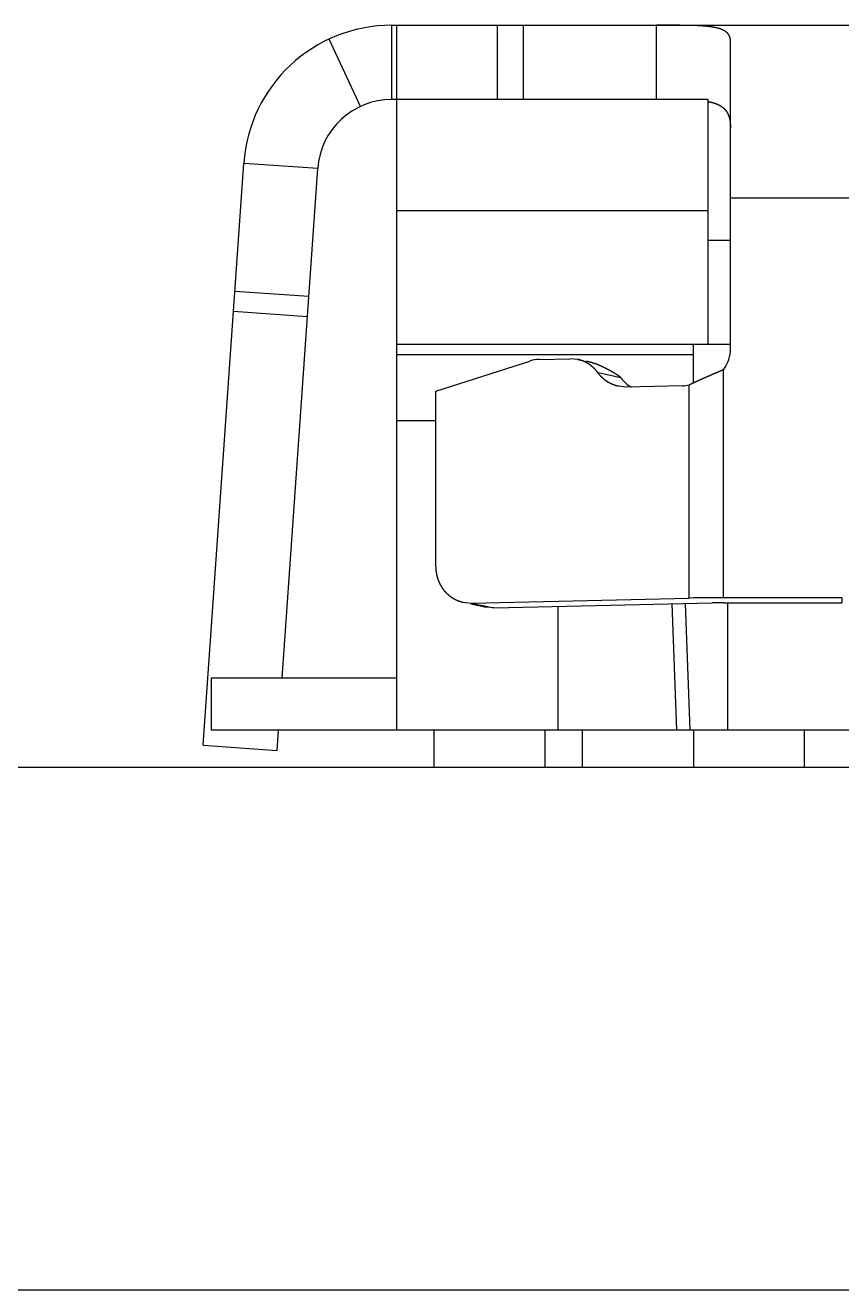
# Model space of a CAD drawing. Extents: x 16.7 to 47.9, y 2.6 to 52.9.
# Drawn here: x 27.779 to 28.88, y 28.961 to 30.665 of the extents above; entities that cross this region are included whole.
import ezdxf

# ---------------------------------------------------------------- set-up
doc = ezdxf.new("R2010")
doc.units = 0
doc.header["$LTSCALE"] = 16.335
doc.layers.get('0').update_dxf_attribs({"linetype": 'CONTINUOUS'})

msp = doc.modelspace()

# ---------------------------------------------------------------- linework, layer by layer
for p, q in [((28.2731, 30.5651), (28.2731, 30.6651)), ((28.2731, 30.6651), (31.2866, 30.6651)), ((28.2799, 29.7151), (28.2799, 30.6651)), ((28.4153, 30.6651), (28.4153, 30.5651)), ((28.4506, 30.5651), (28.4506, 30.6651)), ((28.6299, 30.6651), (28.6299, 30.5651)), ((28.2309, 30.5557), (28.1886, 30.6463)), ((28.7299, 30.2299), (28.7299, 30.6442)), ((28.6999, 30.5651), (28.2731, 30.5651)), ((28.6999, 30.2351), (28.6999, 30.5651)), ((28.0188, 29.6949), (28.0736, 30.479)), ((28.1734, 30.4721), (28.0736, 30.479)), ((28.1254, 29.7851), (28.1734, 30.4721)), ((28.7299, 30.4325), (29.0799, 30.4325)), ((28.6999, 30.4151), (28.2799, 30.4151)), ((28.7299, 30.3751), (28.6999, 30.3751)), ((28.0616, 30.307), (28.1614, 30.3)), ((28.1594, 30.2723), (28.0597, 30.2793)), ((28.7299, 30.2351), (28.2799, 30.2351)), ((28.6799, 30.183), (28.6799, 30.2351)), ((28.2799, 30.2215), (28.6799, 30.2215)), ((28.3325, 30.1718), (28.4593, 30.2126)), ((28.4724, 30.2148), (28.5132, 30.2158)), ((28.5237, 30.2148), (28.5132, 30.2158)), ((28.5237, 30.2148), (28.5364, 30.2121)), ((28.5822, 30.19), (28.5513, 30.1967)), ((28.7206, 29.8937), (28.7206, 30.2009)), ((28.5893, 30.1776), (28.5788, 30.1786)), ((28.5814, 30.1911), (28.5821, 30.1902)), ((28.6654, 30.1793), (28.5893, 30.1776)), ((28.6743, 29.8932), (28.6743, 30.1804)), ((28.3325, 29.9353), (28.3325, 30.1718)), ((28.2799, 30.1327), (28.3325, 30.1327)), ((28.3801, 29.8865), (28.6743, 29.8932)), ((28.8799, 29.8937), (28.7206, 29.8937)), ((28.8799, 29.8937), (28.8799, 29.8868)), ((28.3696, 29.8875), (28.3801, 29.8865)), ((28.3798, 29.8853), (28.4005, 29.8809)), ((28.3801, 29.8865), (28.411, 29.8799)), ((28.411, 29.8799), (28.4005, 29.8809)), ((28.411, 29.8799), (28.7052, 29.8866)), ((28.4971, 29.8819), (28.4971, 29.7151)), ((28.6577, 29.7151), (28.6514, 29.8854)), ((28.6686, 29.8858), (28.6749, 29.7151)), ((28.7206, 29.8868), (28.8799, 29.8868)), ((28.7263, 29.7151), (28.7263, 29.8868)), ((28.0299, 29.7851), (28.0299, 29.7151)), ((28.2799, 29.7851), (28.0299, 29.7851)), ((31.5299, 29.7151), (28.0299, 29.7151)), ((28.1186, 29.6879), (28.1205, 29.7151)), ((28.3299, 29.7151), (28.3299, 29.6651)), ((28.4799, 29.6651), (28.4799, 29.7151)), ((28.5299, 29.7151), (28.5299, 29.6651)), ((28.6799, 29.7151), (28.6799, 29.6651)), ((28.8299, 29.6651), (28.8299, 29.7151)), ((28.0188, 29.6949), (28.1186, 29.6879)), ((17.1799, 29.6651), (47.3799, 29.6651)), ((17.1799, 28.9611), (47.3799, 28.9611))]:
    msp.add_line(p, q)
for points in [[(28.7299, 30.6442, 0), (28.7299, 30.6445, 0), (28.7299, 30.6448, 0), (28.7299, 30.645, 0), (28.7299, 30.6453, 0), (28.7298, 30.6455, 0), (28.7298, 30.6458, 0), (28.7298, 30.6461, 0), (28.7298, 30.6463, 0), (28.7297, 30.6466, 0), (28.7297, 30.6469, 0), (28.7296, 30.6471, 0), (28.7296, 30.6474, 0), (28.7295, 30.6477, 0), (28.7295, 30.6479, 0), (28.7294, 30.6482, 0), (28.7294, 30.6484, 0), (28.7293, 30.6487, 0), (28.7292, 30.6489, 0), (28.7291, 30.6492, 0), (28.729, 30.6495, 0), (28.7289, 30.6497, 0), (28.7289, 30.65, 0), (28.7288, 30.6502, 0), (28.7287, 30.6504, 0), (28.7285, 30.6507, 0), (28.7284, 30.6509, 0), (28.7283, 30.6512, 0), (28.7282, 30.6514, 0), (28.7281, 30.6516, 0), (28.7279, 30.6519, 0), (28.7278, 30.6521, 0), (28.7277, 30.6523, 0), (28.7275, 30.6525, 0), (28.7274, 30.6527, 0), (28.7272, 30.653, 0), (28.727, 30.6532, 0), (28.7269, 30.6534, 0), (28.7267, 30.6536, 0), (28.7265, 30.6538, 0), (28.7264, 30.654, 0), (28.7262, 30.6542, 0), (28.726, 30.6544, 0), (28.7258, 30.6546, 0), (28.7257, 30.6548, 0), (28.7255, 30.6549, 0), (28.7253, 30.6551, 0), (28.7251, 30.6553, 0), (28.7249, 30.6555, 0), (28.7247, 30.6556, 0), (28.7245, 30.6558, 0), (28.7243, 30.656, 0), (28.7241, 30.6561, 0), (28.7238, 30.6563, 0), (28.7236, 30.6564, 0), (28.7234, 30.6566, 0), (28.7232, 30.6568, 0), (28.723, 30.6569, 0), (28.7228, 30.657, 0), (28.7225, 30.6572, 0), (28.7223, 30.6573, 0), (28.7221, 30.6575, 0), (28.7219, 30.6576, 0), (28.7216, 30.6577, 0), (28.7214, 30.6579, 0), (28.7212, 30.658, 0), (28.7209, 30.6581, 0), (28.7207, 30.6582, 0), (28.7205, 30.6584, 0), (28.7202, 30.6585, 0), (28.72, 30.6586, 0), (28.7198, 30.6587, 0), (28.7195, 30.6588, 0), (28.7193, 30.6589, 0), (28.7191, 30.659, 0), (28.7188, 30.6591, 0), (28.7186, 30.6592, 0), (28.7183, 30.6593, 0), (28.7181, 30.6594, 0), (28.7178, 30.6595, 0), (28.7176, 30.6596, 0), (28.7173, 30.6597, 0), (28.7171, 30.6598, 0), (28.7169, 30.6599, 0), (28.7166, 30.66, 0), (28.7164, 30.6601, 0), (28.7161, 30.6602, 0), (28.7159, 30.6603, 0), (28.7156, 30.6603, 0), (28.7154, 30.6604, 0), (28.7151, 30.6605, 0), (28.7149, 30.6606, 0), (28.7146, 30.6607, 0), (28.7143, 30.6607, 0), (28.7141, 30.6608, 0), (28.7138, 30.6609, 0), (28.7136, 30.661, 0), (28.7133, 30.661, 0), (28.7131, 30.6611, 0), (28.7128, 30.6612, 0), (28.7126, 30.6612, 0), (28.7123, 30.6613, 0), (28.7121, 30.6614, 0), (28.7118, 30.6614, 0), (28.7116, 30.6615, 0), (28.7113, 30.6616, 0), (28.711, 30.6616, 0), (28.7108, 30.6617, 0), (28.7105, 30.6617, 0), (28.7103, 30.6618, 0), (28.71, 30.6619, 0), (28.7098, 30.6619, 0), (28.7095, 30.662, 0), (28.7092, 30.662, 0), (28.709, 30.6621, 0), (28.7087, 30.6621, 0), (28.7085, 30.6622, 0), (28.7082, 30.6622, 0), (28.708, 30.6623, 0), (28.7077, 30.6623, 0), (28.7074, 30.6624, 0), (28.7072, 30.6624, 0), (28.7069, 30.6625, 0), (28.7067, 30.6625, 0), (28.7064, 30.6626, 0), (28.7061, 30.6626, 0), (28.7059, 30.6626, 0), (28.7056, 30.6627, 0), (28.7054, 30.6627, 0), (28.7051, 30.6628, 0), (28.7048, 30.6628, 0), (28.7046, 30.6628, 0), (28.7043, 30.6629, 0), (28.7041, 30.6629, 0), (28.7038, 30.663, 0), (28.7035, 30.663, 0), (28.7033, 30.663, 0), (28.703, 30.6631, 0), (28.7027, 30.6631, 0), (28.7025, 30.6631, 0), (28.7022, 30.6632, 0), (28.702, 30.6632, 0), (28.7017, 30.6632, 0), (28.7014, 30.6633, 0), (28.7012, 30.6633, 0), (28.7009, 30.6633, 0), (28.7007, 30.6634, 0), (28.7004, 30.6634, 0), (28.7001, 30.6634, 0), (28.6999, 30.6635, 0), (28.6996, 30.6635, 0), (28.6993, 30.6635, 0), (28.6991, 30.6635, 0), (28.6988, 30.6636, 0), (28.6986, 30.6636, 0), (28.6983, 30.6636, 0), (28.698, 30.6637, 0), (28.6978, 30.6637, 0), (28.6975, 30.6637, 0), (28.6972, 30.6637, 0), (28.697, 30.6638, 0), (28.6967, 30.6638, 0), (28.6965, 30.6638, 0), (28.6962, 30.6638, 0), (28.6959, 30.6639, 0), (28.6957, 30.6639, 0), (28.6954, 30.6639, 0), (28.6951, 30.6639, 0), (28.6949, 30.6639, 0), (28.6946, 30.664, 0), (28.6944, 30.664, 0), (28.6941, 30.664, 0), (28.6938, 30.664, 0), (28.6936, 30.664, 0), (28.6933, 30.6641, 0), (28.693, 30.6641, 0), (28.6928, 30.6641, 0), (28.6925, 30.6641, 0), (28.6923, 30.6641, 0), (28.692, 30.6642, 0), (28.6917, 30.6642, 0), (28.6915, 30.6642, 0), (28.6912, 30.6642, 0), (28.6909, 30.6642, 0), (28.6907, 30.6642, 0), (28.6904, 30.6643, 0), (28.6902, 30.6643, 0), (28.6899, 30.6643, 0), (28.6896, 30.6643, 0), (28.6894, 30.6643, 0), (28.6891, 30.6643, 0), (28.6888, 30.6644, 0), (28.6886, 30.6644, 0), (28.6883, 30.6644, 0), (28.6881, 30.6644, 0), (28.6878, 30.6644, 0), (28.6875, 30.6644, 0), (28.6873, 30.6644, 0), (28.687, 30.6645, 0), (28.6867, 30.6645, 0), (28.6865, 30.6645, 0), (28.6862, 30.6645, 0), (28.686, 30.6645, 0), (28.6857, 30.6645, 0), (28.6854, 30.6645, 0), (28.6852, 30.6645, 0), (28.6849, 30.6646, 0), (28.6846, 30.6646, 0), (28.6844, 30.6646, 0), (28.6841, 30.6646, 0), (28.6839, 30.6646, 0), (28.6836, 30.6646, 0), (28.6833, 30.6646, 0), (28.6831, 30.6646, 0), (28.6828, 30.6646, 0), (28.6825, 30.6646, 0), (28.6823, 30.6647, 0), (28.682, 30.6647, 0), (28.6817, 30.6647, 0), (28.6815, 30.6647, 0), (28.6812, 30.6647, 0), (28.681, 30.6647, 0), (28.6807, 30.6647, 0), (28.6804, 30.6647, 0), (28.6802, 30.6647, 0), (28.6799, 30.6647, 0), (28.6796, 30.6647, 0), (28.6794, 30.6648, 0), (28.6791, 30.6648, 0), (28.6789, 30.6648, 0), (28.6786, 30.6648, 0), (28.6783, 30.6648, 0), (28.6781, 30.6648, 0), (28.6778, 30.6648, 0), (28.6775, 30.6648, 0), (28.6773, 30.6648, 0), (28.677, 30.6648, 0), (28.6767, 30.6648, 0), (28.6765, 30.6648, 0), (28.6762, 30.6648, 0), (28.676, 30.6648, 0), (28.6757, 30.6649, 0), (28.6754, 30.6649, 0), (28.6752, 30.6649, 0), (28.6749, 30.6649, 0), (28.6746, 30.6649, 0), (28.6744, 30.6649, 0), (28.6741, 30.6649, 0), (28.6739, 30.6649, 0), (28.6736, 30.6649, 0), (28.6733, 30.6649, 0), (28.6731, 30.6649, 0), (28.6728, 30.6649, 0), (28.6725, 30.6649, 0), (28.6723, 30.6649, 0), (28.672, 30.6649, 0), (28.6717, 30.6649, 0), (28.6715, 30.6649, 0), (28.6712, 30.6649, 0), (28.671, 30.6649, 0), (28.6707, 30.6649, 0), (28.6704, 30.665, 0), (28.6702, 30.665, 0), (28.6699, 30.665, 0), (28.6696, 30.665, 0), (28.6694, 30.665, 0), (28.6691, 30.665, 0), (28.6689, 30.665, 0), (28.6686, 30.665, 0), (28.6683, 30.665, 0), (28.6681, 30.665, 0), (28.6678, 30.665, 0), (28.6675, 30.665, 0), (28.6673, 30.665, 0), (28.667, 30.665, 0), (28.6667, 30.665, 0), (28.6665, 30.665, 0), (28.6662, 30.665, 0), (28.666, 30.665, 0), (28.6657, 30.665, 0), (28.6654, 30.665, 0), (28.6652, 30.665, 0), (28.6649, 30.665, 0), (28.6646, 30.665, 0), (28.6644, 30.665, 0), (28.6641, 30.665, 0), (28.6639, 30.665, 0), (28.6636, 30.665, 0), (28.6633, 30.665, 0), (28.6631, 30.665, 0), (28.6628, 30.665, 0), (28.6625, 30.665, 0), (28.6623, 30.665, 0), (28.662, 30.665, 0), (28.6617, 30.665, 0), (28.6615, 30.665, 0), (28.6612, 30.665, 0), (28.661, 30.6651, 0), (28.6607, 30.6651, 0), (28.6604, 30.6651, 0), (28.6602, 30.6651, 0), (28.6599, 30.6651, 0), (28.6596, 30.6651, 0), (28.6594, 30.6651, 0), (28.6591, 30.6651, 0), (28.6589, 30.6651, 0), (28.6586, 30.6651, 0), (28.6583, 30.6651, 0), (28.6581, 30.6651, 0), (28.6578, 30.6651, 0), (28.6575, 30.6651, 0), (28.6573, 30.6651, 0), (28.657, 30.6651, 0), (28.6567, 30.6651, 0), (28.6565, 30.6651, 0), (28.6562, 30.6651, 0), (28.656, 30.6651, 0), (28.6557, 30.6651, 0), (28.6554, 30.6651, 0), (28.6552, 30.6651, 0), (28.6549, 30.6651, 0), (28.6546, 30.6651, 0), (28.6544, 30.6651, 0), (28.6541, 30.6651, 0), (28.6538, 30.6651, 0), (28.6536, 30.6651, 0), (28.6533, 30.6651, 0), (28.6531, 30.6651, 0), (28.6528, 30.6651, 0), (28.6525, 30.6651, 0), (28.6523, 30.6651, 0), (28.652, 30.6651, 0), (28.6517, 30.6651, 0), (28.6515, 30.6651, 0), (28.6512, 30.6651, 0), (28.651, 30.6651, 0), (28.6507, 30.6651, 0), (28.6504, 30.6651, 0), (28.6502, 30.6651, 0), (28.6499, 30.6651, 0), (28.6496, 30.6651, 0), (28.6494, 30.6651, 0), (28.6491, 30.6651, 0), (28.6488, 30.6651, 0), (28.6486, 30.6651, 0), (28.6483, 30.6651, 0), (28.6481, 30.6651, 0), (28.6478, 30.6651, 0), (28.6475, 30.6651, 0), (28.6473, 30.6651, 0), (28.647, 30.6651, 0), (28.6467, 30.6651, 0), (28.6465, 30.6651, 0), (28.6462, 30.6651, 0), (28.646, 30.6651, 0), (28.6457, 30.6651, 0), (28.6454, 30.6651, 0), (28.6452, 30.6651, 0), (28.6449, 30.6651, 0), (28.6446, 30.6651, 0), (28.6444, 30.6651, 0), (28.6441, 30.6651, 0), (28.6438, 30.6651, 0), (28.6436, 30.6651, 0), (28.6433, 30.6651, 0), (28.6431, 30.6651, 0), (28.6428, 30.6651, 0), (28.6425, 30.6651, 0), (28.6423, 30.6651, 0), (28.642, 30.6651, 0), (28.6417, 30.6651, 0), (28.6415, 30.6651, 0), (28.6412, 30.6651, 0), (28.641, 30.6651, 0), (28.6407, 30.6651, 0), (28.6404, 30.6651, 0), (28.6402, 30.6651, 0), (28.6399, 30.6651, 0), (28.6396, 30.6651, 0), (28.6394, 30.6651, 0), (28.6391, 30.6651, 0), (28.6388, 30.6651, 0), (28.6386, 30.6651, 0), (28.6383, 30.6651, 0), (28.6381, 30.6651, 0), (28.6378, 30.6651, 0), (28.6375, 30.6651, 0), (28.6373, 30.6651, 0), (28.637, 30.6651, 0), (28.6367, 30.6651, 0), (28.6365, 30.6651, 0), (28.6362, 30.6651, 0), (28.636, 30.6651, 0), (28.6357, 30.6651, 0), (28.6354, 30.6651, 0), (28.6352, 30.6651, 0), (28.6349, 30.6651, 0), (28.6346, 30.6651, 0), (28.6344, 30.6651, 0), (28.6341, 30.6651, 0), (28.6338, 30.6651, 0), (28.6336, 30.6651, 0), (28.6333, 30.6651, 0), (28.6331, 30.6651, 0), (28.6328, 30.6651, 0), (28.6325, 30.6651, 0), (28.6323, 30.6651, 0), (28.632, 30.6651, 0), (28.6317, 30.6651, 0), (28.6315, 30.6651, 0), (28.6312, 30.6651, 0), (28.6309, 30.6651, 0), (28.6307, 30.6651, 0), (28.6304, 30.6651, 0), (28.6302, 30.6651, 0), (28.6299, 30.6651, 0)], [(28.6999, 30.5623, 0), (28.7, 30.5623, 0), (28.7002, 30.5623, 0), (28.7003, 30.5623, 0), (28.7005, 30.5622, 0), (28.7006, 30.5622, 0), (28.7008, 30.5622, 0), (28.7009, 30.5621, 0), (28.7011, 30.5621, 0), (28.7012, 30.5621, 0), (28.7013, 30.5621, 0), (28.7015, 30.562, 0), (28.7016, 30.562, 0), (28.7018, 30.562, 0), (28.7019, 30.5619, 0), (28.7021, 30.5619, 0), (28.7022, 30.5619, 0), (28.7024, 30.5618, 0), (28.7025, 30.5618, 0), (28.7026, 30.5618, 0), (28.7028, 30.5617, 0), (28.7029, 30.5617, 0), (28.7031, 30.5617, 0), (28.7032, 30.5616, 0), (28.7034, 30.5616, 0), (28.7035, 30.5616, 0), (28.7036, 30.5615, 0), (28.7038, 30.5615, 0), (28.7039, 30.5615, 0), (28.7041, 30.5614, 0), (28.7042, 30.5614, 0), (28.7044, 30.5614, 0), (28.7045, 30.5613, 0), (28.7046, 30.5613, 0), (28.7048, 30.5613, 0), (28.7049, 30.5612, 0), (28.7051, 30.5612, 0), (28.7052, 30.5611, 0), (28.7054, 30.5611, 0), (28.7055, 30.5611, 0), (28.7056, 30.561, 0), (28.7058, 30.561, 0), (28.7059, 30.5609, 0), (28.7061, 30.5609, 0), (28.7062, 30.5609, 0), (28.7064, 30.5608, 0), (28.7065, 30.5608, 0), (28.7066, 30.5607, 0), (28.7068, 30.5607, 0), (28.7069, 30.5607, 0), (28.7071, 30.5606, 0), (28.7072, 30.5606, 0), (28.7073, 30.5605, 0), (28.7075, 30.5605, 0), (28.7076, 30.5604, 0), (28.7078, 30.5604, 0), (28.7079, 30.5603, 0), (28.7081, 30.5603, 0), (28.7082, 30.5603, 0), (28.7083, 30.5602, 0), (28.7085, 30.5602, 0), (28.7086, 30.5601, 0), (28.7088, 30.5601, 0), (28.7089, 30.56, 0), (28.709, 30.56, 0), (28.7092, 30.5599, 0), (28.7093, 30.5599, 0), (28.7095, 30.5598, 0), (28.7096, 30.5598, 0), (28.7097, 30.5597, 0), (28.7099, 30.5597, 0), (28.71, 30.5596, 0), (28.7101, 30.5596, 0), (28.7103, 30.5595, 0), (28.7104, 30.5595, 0), (28.7106, 30.5594, 0), (28.7107, 30.5594, 0), (28.7108, 30.5593, 0), (28.711, 30.5593, 0), (28.7111, 30.5592, 0), (28.7112, 30.5591, 0), (28.7114, 30.5591, 0), (28.7115, 30.559, 0), (28.7117, 30.559, 0), (28.7118, 30.5589, 0), (28.7119, 30.5589, 0), (28.7121, 30.5588, 0), (28.7122, 30.5587, 0), (28.7123, 30.5587, 0), (28.7125, 30.5586, 0), (28.7126, 30.5586, 0), (28.7127, 30.5585, 0), (28.7129, 30.5584, 0), (28.713, 30.5584, 0), (28.7131, 30.5583, 0), (28.7133, 30.5583, 0), (28.7134, 30.5582, 0), (28.7135, 30.5581, 0), (28.7137, 30.5581, 0), (28.7138, 30.558, 0), (28.7139, 30.5579, 0), (28.7141, 30.5579, 0), (28.7142, 30.5578, 0), (28.7143, 30.5577, 0), (28.7145, 30.5577, 0), (28.7146, 30.5576, 0), (28.7147, 30.5575, 0), (28.7149, 30.5575, 0), (28.715, 30.5574, 0), (28.7151, 30.5573, 0), (28.7152, 30.5572, 0), (28.7154, 30.5572, 0), (28.7155, 30.5571, 0), (28.7156, 30.557, 0), (28.7158, 30.557, 0), (28.7159, 30.5569, 0), (28.716, 30.5568, 0), (28.7161, 30.5567, 0), (28.7163, 30.5567, 0), (28.7164, 30.5566, 0), (28.7165, 30.5565, 0), (28.7166, 30.5564, 0), (28.7168, 30.5563, 0), (28.7169, 30.5563, 0), (28.717, 30.5562, 0), (28.7171, 30.5561, 0), (28.7173, 30.556, 0), (28.7174, 30.5559, 0), (28.7175, 30.5559, 0), (28.7176, 30.5558, 0), (28.7178, 30.5557, 0), (28.7179, 30.5556, 0), (28.718, 30.5555, 0), (28.7181, 30.5554, 0), (28.7182, 30.5554, 0), (28.7184, 30.5553, 0), (28.7185, 30.5552, 0), (28.7186, 30.5551, 0), (28.7187, 30.555, 0), (28.7188, 30.5549, 0), (28.719, 30.5548, 0), (28.7191, 30.5547, 0), (28.7192, 30.5546, 0), (28.7193, 30.5546, 0), (28.7194, 30.5545, 0), (28.7195, 30.5544, 0), (28.7196, 30.5543, 0), (28.7198, 30.5542, 0), (28.7199, 30.5541, 0), (28.72, 30.554, 0), (28.7201, 30.5539, 0), (28.7202, 30.5538, 0), (28.7203, 30.5537, 0), (28.7204, 30.5536, 0), (28.7205, 30.5535, 0), (28.7207, 30.5534, 0), (28.7208, 30.5533, 0), (28.7209, 30.5532, 0), (28.721, 30.5531, 0), (28.7211, 30.553, 0), (28.7212, 30.5529, 0), (28.7213, 30.5528, 0), (28.7214, 30.5527, 0), (28.7215, 30.5526, 0), (28.7216, 30.5525, 0), (28.7217, 30.5524, 0), (28.7218, 30.5523, 0), (28.7219, 30.5522, 0), (28.722, 30.5521, 0), (28.7221, 30.552, 0), (28.7222, 30.5518, 0), (28.7223, 30.5517, 0), (28.7224, 30.5516, 0), (28.7225, 30.5515, 0), (28.7226, 30.5514, 0), (28.7227, 30.5513, 0), (28.7228, 30.5512, 0), (28.7229, 30.5511, 0), (28.723, 30.551, 0), (28.7231, 30.5508, 0), (28.7232, 30.5507, 0), (28.7233, 30.5506, 0), (28.7234, 30.5505, 0), (28.7235, 30.5504, 0), (28.7236, 30.5503, 0), (28.7237, 30.5502, 0), (28.7237, 30.55, 0), (28.7238, 30.5499, 0), (28.7239, 30.5498, 0), (28.724, 30.5497, 0), (28.7241, 30.5496, 0), (28.7242, 30.5494, 0), (28.7243, 30.5493, 0), (28.7244, 30.5492, 0), (28.7244, 30.5491, 0), (28.7245, 30.549, 0), (28.7246, 30.5488, 0), (28.7247, 30.5487, 0), (28.7248, 30.5486, 0), (28.7248, 30.5485, 0), (28.7249, 30.5483, 0), (28.725, 30.5482, 0), (28.7251, 30.5481, 0), (28.7252, 30.548, 0), (28.7252, 30.5478, 0), (28.7253, 30.5477, 0), (28.7254, 30.5476, 0), (28.7255, 30.5474, 0), (28.7255, 30.5473, 0), (28.7256, 30.5472, 0), (28.7257, 30.5471, 0), (28.7258, 30.5469, 0), (28.7258, 30.5468, 0), (28.7259, 30.5467, 0), (28.726, 30.5465, 0), (28.726, 30.5464, 0), (28.7261, 30.5463, 0), (28.7262, 30.5461, 0), (28.7262, 30.546, 0), (28.7263, 30.5459, 0), (28.7264, 30.5458, 0), (28.7264, 30.5456, 0), (28.7265, 30.5455, 0), (28.7266, 30.5454, 0), (28.7266, 30.5452, 0), (28.7267, 30.5451, 0), (28.7267, 30.5449, 0), (28.7268, 30.5448, 0), (28.7269, 30.5447, 0), (28.7269, 30.5445, 0), (28.727, 30.5444, 0), (28.727, 30.5443, 0), (28.7271, 30.5441, 0), (28.7271, 30.544, 0), (28.7272, 30.5439, 0), (28.7273, 30.5437, 0), (28.7273, 30.5436, 0), (28.7274, 30.5434, 0), (28.7274, 30.5433, 0), (28.7275, 30.5432, 0), (28.7275, 30.543, 0), (28.7276, 30.5429, 0), (28.7276, 30.5428, 0), (28.7277, 30.5426, 0), (28.7277, 30.5425, 0), (28.7278, 30.5423, 0), (28.7278, 30.5422, 0), (28.7279, 30.5421, 0), (28.7279, 30.5419, 0), (28.7279, 30.5418, 0), (28.728, 30.5416, 0), (28.728, 30.5415, 0), (28.7281, 30.5413, 0), (28.7281, 30.5412, 0), (28.7282, 30.5411, 0), (28.7282, 30.5409, 0), (28.7282, 30.5408, 0), (28.7283, 30.5406, 0), (28.7283, 30.5405, 0), (28.7284, 30.5404, 0), (28.7284, 30.5402, 0), (28.7284, 30.5401, 0), (28.7285, 30.5399, 0), (28.7285, 30.5398, 0), (28.7285, 30.5396, 0), (28.7286, 30.5395, 0), (28.7286, 30.5394, 0), (28.7286, 30.5392, 0), (28.7287, 30.5391, 0), (28.7287, 30.5389, 0), (28.7287, 30.5388, 0), (28.7288, 30.5386, 0), (28.7288, 30.5385, 0), (28.7288, 30.5383, 0), (28.7289, 30.5382, 0), (28.7289, 30.5381, 0), (28.7289, 30.5379, 0), (28.729, 30.5378, 0), (28.729, 30.5376, 0), (28.729, 30.5375, 0), (28.729, 30.5373, 0), (28.7291, 30.5372, 0), (28.7291, 30.537, 0), (28.7291, 30.5369, 0), (28.7291, 30.5367, 0), (28.7292, 30.5366, 0), (28.7292, 30.5365, 0), (28.7292, 30.5363, 0), (28.7292, 30.5362, 0), (28.7293, 30.536, 0), (28.7293, 30.5359, 0), (28.7293, 30.5357, 0), (28.7293, 30.5356, 0), (28.7293, 30.5354, 0), (28.7294, 30.5353, 0), (28.7294, 30.5351, 0), (28.7294, 30.535, 0), (28.7294, 30.5348, 0), (28.7294, 30.5347, 0), (28.7295, 30.5346, 0), (28.7295, 30.5344, 0), (28.7295, 30.5343, 0), (28.7295, 30.5341, 0), (28.7295, 30.534, 0), (28.7295, 30.5338, 0), (28.7296, 30.5337, 0), (28.7296, 30.5335, 0), (28.7296, 30.5334, 0), (28.7296, 30.5332, 0), (28.7296, 30.5331, 0), (28.7296, 30.5329, 0), (28.7297, 30.5328, 0), (28.7297, 30.5326, 0), (28.7297, 30.5325, 0), (28.7297, 30.5324, 0), (28.7297, 30.5322, 0), (28.7297, 30.5321, 0), (28.7297, 30.5319, 0), (28.7297, 30.5318, 0), (28.7297, 30.5316, 0), (28.7298, 30.5315, 0), (28.7298, 30.5313, 0), (28.7298, 30.5312, 0), (28.7298, 30.531, 0), (28.7298, 30.5309, 0), (28.7298, 30.5307, 0), (28.7298, 30.5306, 0), (28.7298, 30.5304, 0), (28.7298, 30.5303, 0), (28.7298, 30.5301, 0), (28.7298, 30.53, 0), (28.7298, 30.5298, 0), (28.7298, 30.5297, 0), (28.7299, 30.5296, 0), (28.7299, 30.5294, 0), (28.7299, 30.5293, 0), (28.7299, 30.5291, 0), (28.7299, 30.529, 0), (28.7299, 30.5288, 0), (28.7299, 30.5287, 0), (28.7299, 30.5285, 0), (28.7299, 30.5284, 0), (28.7299, 30.5282, 0), (28.7299, 30.5281, 0), (28.7299, 30.5279, 0), (28.7299, 30.5278, 0), (28.7299, 30.5276, 0), (28.7299, 30.5275, 0), (28.7299, 30.5273, 0), (28.7299, 30.5272, 0), (28.7299, 30.527, 0), (28.7299, 30.5269, 0)], [(28.5512, 30.1968, 0), (28.5511, 30.1969, 0), (28.551, 30.1971, 0), (28.5509, 30.1973, 0), (28.5507, 30.1974, 0), (28.5506, 30.1976, 0), (28.5505, 30.1978, 0), (28.5504, 30.1979, 0), (28.5502, 30.1981, 0), (28.5501, 30.1983, 0), (28.55, 30.1984, 0), (28.5498, 30.1986, 0), (28.5497, 30.1988, 0), (28.5496, 30.1989, 0), (28.5494, 30.1991, 0), (28.5493, 30.1992, 0), (28.5492, 30.1994, 0), (28.549, 30.1996, 0), (28.5489, 30.1997, 0), (28.5487, 30.1999, 0), (28.5486, 30.2, 0), (28.5485, 30.2002, 0), (28.5483, 30.2004, 0), (28.5482, 30.2005, 0), (28.548, 30.2007, 0), (28.5479, 30.2008, 0), (28.5478, 30.201, 0), (28.5476, 30.2011, 0), (28.5475, 30.2013, 0), (28.5473, 30.2015, 0), (28.5472, 30.2016, 0), (28.547, 30.2018, 0), (28.5469, 30.2019, 0), (28.5467, 30.2021, 0), (28.5466, 30.2022, 0), (28.5464, 30.2024, 0), (28.5463, 30.2025, 0), (28.5461, 30.2027, 0), (28.546, 30.2028, 0), (28.5458, 30.203, 0), (28.5457, 30.2031, 0), (28.5455, 30.2032, 0), (28.5454, 30.2034, 0), (28.5452, 30.2035, 0), (28.5451, 30.2037, 0), (28.5449, 30.2038, 0), (28.5448, 30.204, 0), (28.5446, 30.2041, 0), (28.5444, 30.2042, 0), (28.5443, 30.2044, 0), (28.5441, 30.2045, 0), (28.544, 30.2047, 0), (28.5438, 30.2048, 0), (28.5436, 30.2049, 0), (28.5435, 30.2051, 0), (28.5433, 30.2052, 0), (28.5432, 30.2053, 0), (28.543, 30.2055, 0), (28.5428, 30.2056, 0), (28.5427, 30.2057, 0), (28.5425, 30.2059, 0), (28.5423, 30.206, 0), (28.5422, 30.2061, 0), (28.542, 30.2063, 0), (28.5418, 30.2064, 0), (28.5417, 30.2065, 0), (28.5415, 30.2067, 0), (28.5413, 30.2068, 0), (28.5412, 30.2069, 0), (28.541, 30.207, 0), (28.5408, 30.2072, 0), (28.5406, 30.2073, 0), (28.5405, 30.2074, 0), (28.5403, 30.2075, 0), (28.5401, 30.2077, 0), (28.5399, 30.2078, 0), (28.5398, 30.2079, 0), (28.5396, 30.208, 0), (28.5394, 30.2081, 0), (28.5392, 30.2082, 0), (28.5391, 30.2084, 0), (28.5389, 30.2085, 0), (28.5387, 30.2086, 0), (28.5385, 30.2087, 0), (28.5383, 30.2088, 0), (28.5382, 30.2089, 0), (28.538, 30.209, 0), (28.5378, 30.2092, 0), (28.5376, 30.2093, 0), (28.5374, 30.2094, 0), (28.5373, 30.2095, 0), (28.5371, 30.2096, 0), (28.5369, 30.2097, 0), (28.5367, 30.2098, 0), (28.5365, 30.2099, 0), (28.5363, 30.21, 0), (28.5362, 30.2101, 0), (28.536, 30.2102, 0), (28.5358, 30.2103, 0), (28.5356, 30.2104, 0), (28.5354, 30.2105, 0), (28.5352, 30.2106, 0), (28.535, 30.2107, 0), (28.5348, 30.2108, 0), (28.5347, 30.2109, 0), (28.5345, 30.211, 0), (28.5343, 30.2111, 0), (28.5341, 30.2112, 0), (28.5339, 30.2113, 0), (28.5337, 30.2114, 0), (28.5335, 30.2115, 0), (28.5333, 30.2116, 0), (28.5331, 30.2116, 0), (28.5329, 30.2117, 0), (28.5327, 30.2118, 0), (28.5326, 30.2119, 0), (28.5324, 30.212, 0), (28.5322, 30.2121, 0), (28.532, 30.2122, 0), (28.5318, 30.2122, 0), (28.5316, 30.2123, 0), (28.5314, 30.2124, 0), (28.5312, 30.2125, 0), (28.531, 30.2126, 0), (28.5308, 30.2126, 0), (28.5306, 30.2127, 0), (28.5304, 30.2128, 0), (28.5302, 30.2129, 0), (28.53, 30.2129, 0), (28.5298, 30.213, 0), (28.5296, 30.2131, 0), (28.5294, 30.2132, 0), (28.5292, 30.2132, 0), (28.529, 30.2133, 0), (28.5288, 30.2134, 0), (28.5286, 30.2134, 0), (28.5284, 30.2135, 0), (28.5282, 30.2136, 0), (28.528, 30.2136, 0), (28.5278, 30.2137, 0), (28.5276, 30.2138, 0), (28.5274, 30.2138, 0), (28.5272, 30.2139, 0), (28.527, 30.2139, 0), (28.5268, 30.214, 0), (28.5266, 30.2141, 0), (28.5264, 30.2141, 0), (28.5262, 30.2142, 0), (28.526, 30.2142, 0), (28.5258, 30.2143, 0), (28.5256, 30.2143, 0), (28.5254, 30.2144, 0), (28.5252, 30.2144, 0), (28.525, 30.2145, 0), (28.5248, 30.2145, 0), (28.5246, 30.2146, 0), (28.5244, 30.2146, 0), (28.5242, 30.2147, 0), (28.5239, 30.2147, 0), (28.5237, 30.2148, 0)], [(28.5814, 30.1911, 0), (28.581, 30.1914, 0), (28.5807, 30.1916, 0), (28.5803, 30.1919, 0), (28.58, 30.1921, 0), (28.5796, 30.1923, 0), (28.5793, 30.1926, 0), (28.5789, 30.1928, 0), (28.5785, 30.1931, 0), (28.5782, 30.1933, 0), (28.5778, 30.1935, 0), (28.5775, 30.1938, 0), (28.5771, 30.194, 0), (28.5768, 30.1942, 0), (28.5764, 30.1945, 0), (28.576, 30.1947, 0), (28.5757, 30.1949, 0), (28.5753, 30.1951, 0), (28.575, 30.1954, 0), (28.5746, 30.1956, 0), (28.5742, 30.1958, 0), (28.5739, 30.196, 0), (28.5735, 30.1963, 0), (28.5732, 30.1965, 0), (28.5728, 30.1967, 0), (28.5725, 30.1969, 0), (28.5721, 30.1971, 0), (28.5717, 30.1973, 0), (28.5714, 30.1976, 0), (28.571, 30.1978, 0), (28.5706, 30.198, 0), (28.5703, 30.1982, 0), (28.5699, 30.1984, 0), (28.5696, 30.1986, 0), (28.5692, 30.1988, 0), (28.5688, 30.199, 0), (28.5685, 30.1992, 0), (28.5681, 30.1994, 0), (28.5678, 30.1996, 0), (28.5674, 30.1998, 0), (28.567, 30.2, 0), (28.5667, 30.2002, 0), (28.5663, 30.2004, 0), (28.566, 30.2006, 0), (28.5656, 30.2008, 0), (28.5652, 30.201, 0), (28.5649, 30.2012, 0), (28.5645, 30.2014, 0), (28.5641, 30.2016, 0), (28.5638, 30.2018, 0), (28.5634, 30.202, 0), (28.5631, 30.2022, 0), (28.5627, 30.2023, 0), (28.5623, 30.2025, 0), (28.562, 30.2027, 0), (28.5616, 30.2029, 0), (28.5613, 30.2031, 0), (28.5609, 30.2032, 0), (28.5605, 30.2034, 0), (28.5602, 30.2036, 0), (28.5598, 30.2038, 0), (28.5595, 30.2039, 0), (28.5591, 30.2041, 0), (28.5588, 30.2043, 0), (28.5584, 30.2044, 0), (28.558, 30.2046, 0), (28.5577, 30.2048, 0), (28.5573, 30.2049, 0), (28.557, 30.2051, 0), (28.5566, 30.2053, 0), (28.5563, 30.2054, 0), (28.5559, 30.2056, 0), (28.5555, 30.2057, 0), (28.5552, 30.2059, 0), (28.5548, 30.206, 0), (28.5545, 30.2062, 0), (28.5541, 30.2063, 0), (28.5538, 30.2065, 0), (28.5534, 30.2066, 0), (28.5531, 30.2068, 0), (28.5527, 30.2069, 0), (28.5524, 30.2071, 0), (28.552, 30.2072, 0), (28.5516, 30.2073, 0), (28.5513, 30.2075, 0), (28.5509, 30.2076, 0), (28.5506, 30.2078, 0), (28.5502, 30.2079, 0), (28.5499, 30.208, 0), (28.5495, 30.2082, 0), (28.5492, 30.2083, 0), (28.5489, 30.2084, 0), (28.5485, 30.2085, 0), (28.5482, 30.2087, 0), (28.5478, 30.2088, 0), (28.5475, 30.2089, 0), (28.5471, 30.209, 0), (28.5468, 30.2091, 0), (28.5464, 30.2093, 0), (28.5461, 30.2094, 0), (28.5457, 30.2095, 0), (28.5454, 30.2096, 0), (28.5451, 30.2097, 0), (28.5447, 30.2098, 0), (28.5444, 30.2099, 0), (28.544, 30.21, 0), (28.5437, 30.2101, 0), (28.5434, 30.2103, 0), (28.543, 30.2104, 0), (28.5427, 30.2105, 0), (28.5423, 30.2106, 0), (28.542, 30.2106, 0), (28.5417, 30.2107, 0), (28.5413, 30.2108, 0), (28.541, 30.2109, 0), (28.5407, 30.211, 0), (28.5403, 30.2111, 0), (28.54, 30.2112, 0), (28.5397, 30.2113, 0), (28.5394, 30.2114, 0), (28.539, 30.2115, 0), (28.5387, 30.2115, 0), (28.5384, 30.2116, 0), (28.538, 30.2117, 0), (28.5377, 30.2118, 0), (28.5374, 30.2118, 0), (28.5371, 30.2119, 0), (28.5367, 30.212, 0), (28.5364, 30.2121, 0)], [(28.5788, 30.1786, 0), (28.5786, 30.1786, 0), (28.5784, 30.1787, 0), (28.5782, 30.1787, 0), (28.578, 30.1788, 0), (28.5778, 30.1788, 0), (28.5776, 30.1789, 0), (28.5774, 30.1789, 0), (28.5772, 30.179, 0), (28.577, 30.179, 0), (28.5768, 30.1791, 0), (28.5766, 30.1791, 0), (28.5764, 30.1792, 0), (28.5762, 30.1792, 0), (28.576, 30.1793, 0), (28.5758, 30.1794, 0), (28.5756, 30.1794, 0), (28.5754, 30.1795, 0), (28.5751, 30.1795, 0), (28.5749, 30.1796, 0), (28.5747, 30.1797, 0), (28.5745, 30.1797, 0), (28.5743, 30.1798, 0), (28.5741, 30.1799, 0), (28.5739, 30.1799, 0), (28.5737, 30.18, 0), (28.5735, 30.1801, 0), (28.5733, 30.1801, 0), (28.5731, 30.1802, 0), (28.5729, 30.1803, 0), (28.5727, 30.1804, 0), (28.5725, 30.1804, 0), (28.5723, 30.1805, 0), (28.5721, 30.1806, 0), (28.5719, 30.1807, 0), (28.5717, 30.1807, 0), (28.5715, 30.1808, 0), (28.5713, 30.1809, 0), (28.5711, 30.181, 0), (28.571, 30.1811, 0), (28.5708, 30.1811, 0), (28.5706, 30.1812, 0), (28.5704, 30.1813, 0), (28.5702, 30.1814, 0), (28.57, 30.1815, 0), (28.5698, 30.1816, 0), (28.5696, 30.1817, 0), (28.5694, 30.1817, 0), (28.5692, 30.1818, 0), (28.569, 30.1819, 0), (28.5688, 30.182, 0), (28.5686, 30.1821, 0), (28.5684, 30.1822, 0), (28.5682, 30.1823, 0), (28.568, 30.1824, 0), (28.5679, 30.1825, 0), (28.5677, 30.1826, 0), (28.5675, 30.1827, 0), (28.5673, 30.1828, 0), (28.5671, 30.1829, 0), (28.5669, 30.183, 0), (28.5667, 30.1831, 0), (28.5665, 30.1832, 0), (28.5664, 30.1833, 0), (28.5662, 30.1834, 0), (28.566, 30.1835, 0), (28.5658, 30.1836, 0), (28.5656, 30.1837, 0), (28.5654, 30.1838, 0), (28.5652, 30.1839, 0), (28.5651, 30.184, 0), (28.5649, 30.1841, 0), (28.5647, 30.1842, 0), (28.5645, 30.1844, 0), (28.5643, 30.1845, 0), (28.5642, 30.1846, 0), (28.564, 30.1847, 0), (28.5638, 30.1848, 0), (28.5636, 30.1849, 0), (28.5634, 30.185, 0), (28.5633, 30.1852, 0), (28.5631, 30.1853, 0), (28.5629, 30.1854, 0), (28.5627, 30.1855, 0), (28.5626, 30.1856, 0), (28.5624, 30.1858, 0), (28.5622, 30.1859, 0), (28.562, 30.186, 0), (28.5619, 30.1861, 0), (28.5617, 30.1863, 0), (28.5615, 30.1864, 0), (28.5613, 30.1865, 0), (28.5612, 30.1866, 0), (28.561, 30.1868, 0), (28.5608, 30.1869, 0), (28.5607, 30.187, 0), (28.5605, 30.1872, 0), (28.5603, 30.1873, 0), (28.5602, 30.1874, 0), (28.56, 30.1876, 0), (28.5598, 30.1877, 0), (28.5597, 30.1878, 0), (28.5595, 30.188, 0), (28.5593, 30.1881, 0), (28.5592, 30.1882, 0), (28.559, 30.1884, 0), (28.5588, 30.1885, 0), (28.5587, 30.1886, 0), (28.5585, 30.1888, 0), (28.5584, 30.1889, 0), (28.5582, 30.1891, 0), (28.558, 30.1892, 0), (28.5579, 30.1893, 0), (28.5577, 30.1895, 0), (28.5576, 30.1896, 0), (28.5574, 30.1898, 0), (28.5573, 30.1899, 0), (28.5571, 30.1901, 0), (28.557, 30.1902, 0), (28.5568, 30.1904, 0), (28.5566, 30.1905, 0), (28.5565, 30.1907, 0), (28.5563, 30.1908, 0), (28.5562, 30.191, 0), (28.556, 30.1911, 0), (28.5559, 30.1913, 0), (28.5557, 30.1914, 0), (28.5556, 30.1916, 0), (28.5554, 30.1917, 0), (28.5553, 30.1919, 0), (28.5552, 30.192, 0), (28.555, 30.1922, 0), (28.5549, 30.1923, 0), (28.5547, 30.1925, 0), (28.5546, 30.1926, 0), (28.5544, 30.1928, 0), (28.5543, 30.193, 0), (28.5542, 30.1931, 0), (28.554, 30.1933, 0), (28.5539, 30.1934, 0), (28.5537, 30.1936, 0), (28.5536, 30.1938, 0), (28.5535, 30.1939, 0), (28.5533, 30.1941, 0), (28.5532, 30.1942, 0), (28.5531, 30.1944, 0), (28.5529, 30.1946, 0), (28.5528, 30.1947, 0), (28.5526, 30.1949, 0), (28.5525, 30.1951, 0), (28.5524, 30.1952, 0), (28.5523, 30.1954, 0), (28.5521, 30.1956, 0), (28.552, 30.1957, 0), (28.5519, 30.1959, 0), (28.5517, 30.1961, 0), (28.5516, 30.1962, 0), (28.5515, 30.1964, 0), (28.5514, 30.1966, 0), (28.5512, 30.1968, 0)], [(28.7206, 30.2009, 0), (28.7203, 30.2008, 0), (28.72, 30.2007, 0), (28.7197, 30.2006, 0), (28.7194, 30.2004, 0), (28.7191, 30.2003, 0), (28.7188, 30.2002, 0), (28.7186, 30.2001, 0), (28.7183, 30.1999, 0), (28.718, 30.1998, 0), (28.7177, 30.1997, 0), (28.7174, 30.1996, 0), (28.7171, 30.1994, 0), (28.7168, 30.1993, 0), (28.7165, 30.1992, 0), (28.7162, 30.1991, 0), (28.7159, 30.1989, 0), (28.7156, 30.1988, 0), (28.7153, 30.1987, 0), (28.715, 30.1986, 0), (28.7147, 30.1984, 0), (28.7144, 30.1983, 0), (28.7142, 30.1982, 0), (28.7139, 30.1981, 0), (28.7136, 30.1979, 0), (28.7133, 30.1978, 0), (28.713, 30.1977, 0), (28.7127, 30.1976, 0), (28.7124, 30.1974, 0), (28.7121, 30.1973, 0), (28.7118, 30.1972, 0), (28.7115, 30.1971, 0), (28.7112, 30.1969, 0), (28.7109, 30.1968, 0), (28.7106, 30.1967, 0), (28.7103, 30.1966, 0), (28.7101, 30.1964, 0), (28.7098, 30.1963, 0), (28.7095, 30.1962, 0), (28.7092, 30.196, 0), (28.7089, 30.1959, 0), (28.7086, 30.1958, 0), (28.7083, 30.1957, 0), (28.708, 30.1955, 0), (28.7077, 30.1954, 0), (28.7074, 30.1953, 0), (28.7071, 30.1952, 0), (28.7068, 30.195, 0), (28.7065, 30.1949, 0), (28.7062, 30.1948, 0), (28.706, 30.1947, 0), (28.7057, 30.1945, 0), (28.7054, 30.1944, 0), (28.7051, 30.1943, 0), (28.7048, 30.1941, 0), (28.7045, 30.194, 0), (28.7042, 30.1939, 0), (28.7039, 30.1938, 0), (28.7036, 30.1936, 0), (28.7033, 30.1935, 0), (28.703, 30.1934, 0), (28.7027, 30.1933, 0), (28.7024, 30.1931, 0), (28.7022, 30.193, 0), (28.7019, 30.1929, 0), (28.7016, 30.1927, 0), (28.7013, 30.1926, 0), (28.701, 30.1925, 0), (28.7007, 30.1924, 0), (28.7004, 30.1922, 0), (28.7001, 30.1921, 0), (28.6998, 30.192, 0), (28.6995, 30.1918, 0), (28.6992, 30.1917, 0), (28.6989, 30.1916, 0), (28.6986, 30.1915, 0), (28.6984, 30.1913, 0), (28.6981, 30.1912, 0), (28.6978, 30.1911, 0), (28.6975, 30.1909, 0), (28.6972, 30.1908, 0), (28.6969, 30.1907, 0), (28.6966, 30.1906, 0), (28.6963, 30.1904, 0), (28.696, 30.1903, 0), (28.6957, 30.1902, 0), (28.6954, 30.19, 0), (28.6951, 30.1899, 0), (28.6949, 30.1898, 0), (28.6946, 30.1897, 0), (28.6943, 30.1895, 0), (28.694, 30.1894, 0), (28.6937, 30.1893, 0), (28.6934, 30.1891, 0), (28.6931, 30.189, 0), (28.6928, 30.1889, 0), (28.6925, 30.1887, 0), (28.6922, 30.1886, 0), (28.6919, 30.1885, 0), (28.6917, 30.1884, 0), (28.6914, 30.1882, 0), (28.6911, 30.1881, 0), (28.6908, 30.188, 0), (28.6905, 30.1878, 0), (28.6902, 30.1877, 0), (28.6899, 30.1876, 0), (28.6896, 30.1874, 0), (28.6893, 30.1873, 0), (28.689, 30.1872, 0), (28.6887, 30.187, 0), (28.6884, 30.1869, 0), (28.6882, 30.1868, 0), (28.6879, 30.1867, 0), (28.6876, 30.1865, 0), (28.6873, 30.1864, 0), (28.687, 30.1863, 0), (28.6867, 30.1861, 0), (28.6864, 30.186, 0), (28.6861, 30.1859, 0), (28.6858, 30.1857, 0), (28.6855, 30.1856, 0), (28.6853, 30.1855, 0), (28.685, 30.1853, 0), (28.6847, 30.1852, 0), (28.6844, 30.1851, 0), (28.6841, 30.1849, 0), (28.6838, 30.1848, 0), (28.6835, 30.1847, 0), (28.6832, 30.1845, 0), (28.6829, 30.1844, 0), (28.6826, 30.1843, 0), (28.6824, 30.1841, 0), (28.6821, 30.184, 0), (28.6818, 30.1839, 0), (28.6815, 30.1837, 0), (28.6812, 30.1836, 0), (28.6809, 30.1835, 0), (28.6806, 30.1833, 0), (28.6803, 30.1832, 0), (28.68, 30.1831, 0), (28.6797, 30.1829, 0), (28.6795, 30.1828, 0), (28.6792, 30.1827, 0), (28.6789, 30.1825, 0), (28.6786, 30.1824, 0), (28.6783, 30.1823, 0), (28.678, 30.1821, 0), (28.6777, 30.182, 0), (28.6774, 30.1819, 0), (28.6771, 30.1817, 0), (28.6769, 30.1816, 0), (28.6766, 30.1815, 0), (28.6763, 30.1813, 0), (28.676, 30.1812, 0), (28.6757, 30.1811, 0), (28.6754, 30.1809, 0), (28.6751, 30.1808, 0), (28.6748, 30.1807, 0), (28.6745, 30.1805, 0), (28.6743, 30.1804, 0)], [(28.3325, 29.9353, 0), (28.3325, 29.9351, 0), (28.3325, 29.9348, 0), (28.3326, 29.9345, 0), (28.3326, 29.9342, 0), (28.3326, 29.9339, 0), (28.3326, 29.9336, 0), (28.3326, 29.9333, 0), (28.3326, 29.933, 0), (28.3326, 29.9327, 0), (28.3326, 29.9324, 0), (28.3326, 29.9321, 0), (28.3327, 29.9318, 0), (28.3327, 29.9316, 0), (28.3327, 29.9313, 0), (28.3327, 29.931, 0), (28.3328, 29.9307, 0), (28.3328, 29.9304, 0), (28.3328, 29.9301, 0), (28.3328, 29.9298, 0), (28.3329, 29.9295, 0), (28.3329, 29.9292, 0), (28.3329, 29.9289, 0), (28.333, 29.9286, 0), (28.333, 29.9283, 0), (28.3331, 29.9281, 0), (28.3331, 29.9278, 0), (28.3331, 29.9275, 0), (28.3332, 29.9272, 0), (28.3332, 29.9269, 0), (28.3333, 29.9266, 0), (28.3333, 29.9263, 0), (28.3334, 29.926, 0), (28.3334, 29.9257, 0), (28.3335, 29.9254, 0), (28.3336, 29.9252, 0), (28.3336, 29.9249, 0), (28.3337, 29.9246, 0), (28.3337, 29.9243, 0), (28.3338, 29.924, 0), (28.3339, 29.9237, 0), (28.3339, 29.9234, 0), (28.334, 29.9232, 0), (28.3341, 29.9229, 0), (28.3341, 29.9226, 0), (28.3342, 29.9223, 0), (28.3343, 29.922, 0), (28.3344, 29.9217, 0), (28.3344, 29.9214, 0), (28.3345, 29.9212, 0), (28.3346, 29.9209, 0), (28.3347, 29.9206, 0), (28.3348, 29.9203, 0), (28.3349, 29.92, 0), (28.3349, 29.9198, 0), (28.335, 29.9195, 0), (28.3351, 29.9192, 0), (28.3352, 29.9189, 0), (28.3353, 29.9186, 0), (28.3354, 29.9184, 0), (28.3355, 29.9181, 0), (28.3356, 29.9178, 0), (28.3357, 29.9175, 0), (28.3358, 29.9173, 0), (28.3359, 29.917, 0), (28.336, 29.9167, 0), (28.3361, 29.9164, 0), (28.3362, 29.9162, 0), (28.3363, 29.9159, 0), (28.3365, 29.9156, 0), (28.3366, 29.9154, 0), (28.3367, 29.9151, 0), (28.3368, 29.9148, 0), (28.3369, 29.9145, 0), (28.337, 29.9143, 0), (28.3372, 29.914, 0), (28.3373, 29.9137, 0), (28.3374, 29.9135, 0), (28.3375, 29.9132, 0), (28.3377, 29.913, 0), (28.3378, 29.9127, 0), (28.3379, 29.9124, 0), (28.3381, 29.9122, 0), (28.3382, 29.9119, 0), (28.3383, 29.9116, 0), (28.3385, 29.9114, 0), (28.3386, 29.9111, 0), (28.3387, 29.9109, 0), (28.3389, 29.9106, 0), (28.339, 29.9104, 0), (28.3392, 29.9101, 0), (28.3393, 29.9098, 0), (28.3395, 29.9096, 0), (28.3396, 29.9093, 0), (28.3398, 29.9091, 0), (28.3399, 29.9088, 0), (28.3401, 29.9086, 0), (28.3402, 29.9083, 0), (28.3404, 29.9081, 0), (28.3405, 29.9078, 0), (28.3407, 29.9076, 0), (28.3409, 29.9074, 0), (28.341, 29.9071, 0), (28.3412, 29.9069, 0), (28.3414, 29.9066, 0), (28.3415, 29.9064, 0), (28.3417, 29.9061, 0), (28.3419, 29.9059, 0), (28.342, 29.9057, 0), (28.3422, 29.9054, 0), (28.3424, 29.9052, 0), (28.3426, 29.905, 0), (28.3427, 29.9047, 0), (28.3429, 29.9045, 0), (28.3431, 29.9043, 0), (28.3433, 29.904, 0), (28.3435, 29.9038, 0), (28.3436, 29.9036, 0), (28.3438, 29.9034, 0), (28.344, 29.9031, 0), (28.3442, 29.9029, 0), (28.3444, 29.9027, 0), (28.3446, 29.9025, 0), (28.3448, 29.9022, 0), (28.345, 29.902, 0), (28.3452, 29.9018, 0), (28.3454, 29.9016, 0), (28.3456, 29.9014, 0), (28.3458, 29.9011, 0), (28.346, 29.9009, 0), (28.3462, 29.9007, 0), (28.3464, 29.9005, 0), (28.3466, 29.9003, 0), (28.3468, 29.9001, 0), (28.347, 29.8999, 0), (28.3472, 29.8997, 0), (28.3474, 29.8995, 0), (28.3476, 29.8993, 0), (28.3478, 29.8991, 0), (28.348, 29.8989, 0), (28.3483, 29.8987, 0), (28.3485, 29.8985, 0), (28.3487, 29.8983, 0), (28.3489, 29.8981, 0), (28.3491, 29.8979, 0), (28.3493, 29.8977, 0), (28.3496, 29.8975, 0), (28.3498, 29.8973, 0), (28.35, 29.8971, 0), (28.3502, 29.8969, 0), (28.3505, 29.8967, 0), (28.3507, 29.8966, 0), (28.3509, 29.8964, 0), (28.3512, 29.8962, 0), (28.3514, 29.896, 0), (28.3516, 29.8958, 0), (28.3519, 29.8957, 0), (28.3521, 29.8955, 0), (28.3523, 29.8953, 0), (28.3526, 29.8951, 0), (28.3528, 29.895, 0), (28.353, 29.8948, 0), (28.3533, 29.8946, 0), (28.3535, 29.8945, 0), (28.3538, 29.8943, 0), (28.354, 29.8941, 0), (28.3543, 29.894, 0), (28.3545, 29.8938, 0), (28.3548, 29.8936, 0), (28.355, 29.8935, 0), (28.3553, 29.8933, 0), (28.3555, 29.8932, 0), (28.3558, 29.893, 0), (28.356, 29.8929, 0), (28.3563, 29.8927, 0), (28.3565, 29.8926, 0), (28.3568, 29.8924, 0), (28.357, 29.8923, 0), (28.3573, 29.8922, 0), (28.3575, 29.892, 0), (28.3578, 29.8919, 0), (28.3581, 29.8917, 0), (28.3583, 29.8916, 0), (28.3586, 29.8915, 0), (28.3588, 29.8913, 0), (28.3591, 29.8912, 0), (28.3594, 29.8911, 0), (28.3596, 29.8909, 0), (28.3599, 29.8908, 0), (28.3602, 29.8907, 0), (28.3604, 29.8906, 0), (28.3607, 29.8905, 0), (28.361, 29.8903, 0), (28.3612, 29.8902, 0), (28.3615, 29.8901, 0), (28.3618, 29.89, 0), (28.3621, 29.8899, 0), (28.3623, 29.8898, 0), (28.3626, 29.8897, 0), (28.3629, 29.8896, 0), (28.3631, 29.8894, 0), (28.3634, 29.8893, 0), (28.3637, 29.8892, 0), (28.364, 29.8891, 0), (28.3643, 29.889, 0), (28.3645, 29.8889, 0), (28.3648, 29.8889, 0), (28.3651, 29.8888, 0), (28.3654, 29.8887, 0), (28.3656, 29.8886, 0), (28.3659, 29.8885, 0), (28.3662, 29.8884, 0), (28.3665, 29.8883, 0), (28.3668, 29.8882, 0), (28.367, 29.8882, 0), (28.3673, 29.8881, 0), (28.3676, 29.888, 0), (28.3679, 29.8879, 0), (28.3682, 29.8879, 0), (28.3685, 29.8878, 0), (28.3687, 29.8877, 0), (28.369, 29.8877, 0), (28.3693, 29.8876, 0), (28.3696, 29.8875, 0)]]:
    msp.add_polyline3d(points)
for centre, radius, start, end in [((28.2731, 30.4651), 0.2, 90, 176), ((28.2731, 30.4651), 0.1, 90, 176), ((28.6801, 30.2299), 0.0498, 324.4279, 359.9952), ((28.4734, 30.1688), 0.0461, 91.3588, 107.8893), ((28.6219, 30.2191), 0.0492, 216.0043, 222.9808), ((28.6206, 30.2179), 0.0474, 222.9502, 232.7907), ((28.6193, 30.2163), 0.0453, 232.8511, 239.1963), ((28.6644, 30.2252), 0.0459, 271.3285, 282.4684), ((28.7204, 27.8118), 2.0819, 89.9951, 91.2709), ((28.7204, 29.2099), 0.6769, 89.979, 91.287)]:
    msp.add_arc(centre, radius, start, end)

doc.saveas('drawing.dxf')
